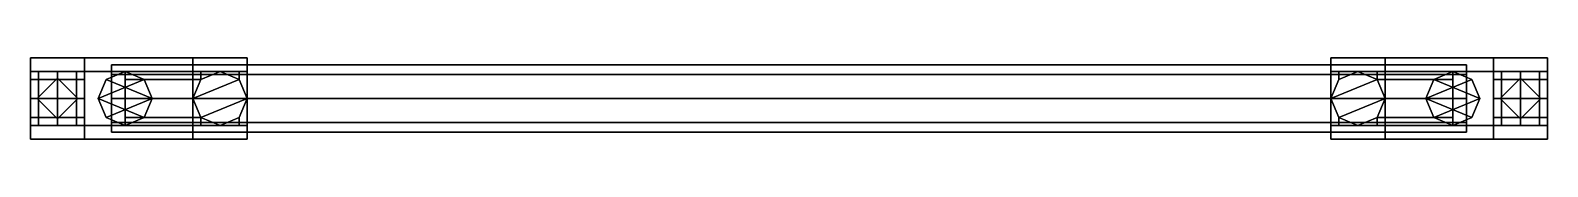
# Model space of a CAD drawing. Extents: x -0.56 to 0.56, y -0.03 to 0.03.
import ezdxf

# ---------------------------------------------------------------- set-up
doc = ezdxf.new("R2010")
doc.units = 0
doc.layers.add('AXLE', color=6, linetype='CONTINUOUS')

msp = doc.modelspace()

# ---------------------------------------------------------------- linework, layer by layer
at = {"layer": 'AXLE'}
for points in [[(-0.56, 0.03, 0.1), (-0.56, 0.02, 0.1), (-0.56, 0.02, 0.14), (-0.56, 0.03, 0.14)], [(-0.52, 0.03, 0.14), (-0.52, 0.03, 0.1), (-0.56, 0.03, 0.1), (-0.56, 0.03, 0.14)], [(-0.52, 0.03, 0.1), (-0.52, 0.02, 0.1), (-0.56, 0.02, 0.1), (-0.56, 0.03, 0.1)], [(-0.56, 0.03, 0.14), (-0.56, 0.02, 0.14), (-0.52, 0.02, 0.14), (-0.52, 0.03, 0.14)], [(-0.56, 0.03, 0.24), (-0.56, 0.02, 0.24), (-0.56, 0.02, 0.28), (-0.56, 0.03, 0.28)], [(-0.52, 0.03, 0.28), (-0.52, 0.03, 0.24), (-0.56, 0.03, 0.24), (-0.56, 0.03, 0.28)], [(-0.52, 0.03, 0.24), (-0.52, 0.02, 0.24), (-0.56, 0.02, 0.24), (-0.56, 0.03, 0.24)], [(-0.56, 0.03, 0.28), (-0.56, 0.02, 0.28), (-0.52, 0.02, 0.28), (-0.52, 0.03, 0.28)], [(-0.44, 0.03, 0.11), (-0.44, 0.03, 0.07), (-0.52, 0.03, 0.1), (-0.52, 0.03, 0.14)], [(-0.52, 0.03, 0.14), (-0.52, 0.02, 0.14), (-0.44, 0.02, 0.11), (-0.44, 0.03, 0.11)], [(-0.44, 0.03, 0.07), (-0.44, 0.02, 0.07), (-0.52, 0.02, 0.1), (-0.52, 0.03, 0.1)], [(-0.52, 0.03, 0.28), (-0.52, 0.02, 0.28), (-0.44, 0.02, 0.25), (-0.44, 0.03, 0.25)], [(-0.44, 0.03, 0.25), (-0.44, 0.03, 0.21), (-0.52, 0.03, 0.24), (-0.52, 0.03, 0.28)], [(-0.44, 0.03, 0.21), (-0.44, 0.02, 0.21), (-0.52, 0.02, 0.24), (-0.52, 0.03, 0.24)], [(-0.5, 0.025), (-0.5, 0.0177, 0.0177), (0.5, 0.0177, 0.0177), (0.5, 0.025)], [(-0.5, 0.0177, -0.0177), (-0.5, 0.025), (0.5, 0.025), (0.5, 0.0177, -0.0177)], [(-0.5, -0.0177, 0.0177), (-0.5, 0.025), (-0.5, 0.0177, -0.0177), (-0.5, -0.025)], [(-0.5, 0, 0.025), (-0.5, 0.0177, 0.0177), (-0.5, 0.025), (-0.5, -0.0177, 0.0177)], [(-0.4, 0.03, 0.11), (-0.4, 0.03, 0.07), (-0.44, 0.03, 0.07), (-0.44, 0.03, 0.11)], [(-0.4, 0.03, 0.07), (-0.4, 0.02, 0.07), (-0.44, 0.02, 0.07), (-0.44, 0.03, 0.07)], [(-0.44, 0.03, 0.11), (-0.44, 0.02, 0.11), (-0.4, 0.02, 0.11), (-0.4, 0.03, 0.11)], [(-0.4, 0.03, 0.25), (-0.4, 0.03, 0.21), (-0.44, 0.03, 0.21), (-0.44, 0.03, 0.25)], [(-0.44, 0.03, 0.25), (-0.44, 0.02, 0.25), (-0.4, 0.02, 0.25), (-0.4, 0.03, 0.25)], [(-0.4, 0.03, 0.21), (-0.4, 0.02, 0.21), (-0.44, 0.02, 0.21), (-0.44, 0.03, 0.21)], [(-0.4, 0.02, 0.11), (-0.4, 0.02, 0.07), (-0.4, 0.03, 0.07), (-0.4, 0.03, 0.11)], [(-0.4, 0.02, 0.25), (-0.4, 0.02, 0.21), (-0.4, 0.03, 0.21), (-0.4, 0.03, 0.25)], [(0.44, 0.03, 0.25), (0.44, 0.03, 0.21), (0.4, 0.03, 0.21), (0.4, 0.03, 0.25)], [(0.44, 0.02, 0.25), (0.44, 0.03, 0.25), (0.4, 0.03, 0.25), (0.4, 0.02, 0.25)], [(0.4, 0.03, 0.25), (0.4, 0.03, 0.21), (0.4, 0.02, 0.21), (0.4, 0.02, 0.25)], [(0.4, 0.02, 0.21), (0.4, 0.03, 0.21), (0.44, 0.03, 0.21), (0.44, 0.02, 0.21)], [(0.4, 0.03, 0.11), (0.4, 0.03, 0.07), (0.4, 0.02, 0.07), (0.4, 0.02, 0.11)], [(0.44, 0.03, 0.11), (0.44, 0.03, 0.07), (0.4, 0.03, 0.07), (0.4, 0.03, 0.11)], [(0.4, 0.02, 0.07), (0.4, 0.03, 0.07), (0.44, 0.03, 0.07), (0.44, 0.02, 0.07)], [(0.44, 0.02, 0.11), (0.44, 0.03, 0.11), (0.4, 0.03, 0.11), (0.4, 0.02, 0.11)], [(0.52, 0.02, 0.28), (0.52, 0.03, 0.28), (0.44, 0.03, 0.25), (0.44, 0.02, 0.25)], [(0.52, 0.03, 0.28), (0.52, 0.03, 0.24), (0.44, 0.03, 0.21), (0.44, 0.03, 0.25)], [(0.44, 0.02, 0.21), (0.44, 0.03, 0.21), (0.52, 0.03, 0.24), (0.52, 0.02, 0.24)], [(0.52, 0.02, 0.14), (0.52, 0.03, 0.14), (0.44, 0.03, 0.11), (0.44, 0.02, 0.11)], [(0.52, 0.03, 0.14), (0.52, 0.03, 0.1), (0.44, 0.03, 0.07), (0.44, 0.03, 0.11)], [(0.44, 0.02, 0.07), (0.44, 0.03, 0.07), (0.52, 0.03, 0.1), (0.52, 0.02, 0.1)], [(0.5, 0.0177, 0.0177), (0.5, -0.025), (0.5, -0.0177, -0.0177), (0.5, 0.025)], [(0.5, 0.025), (0.5, -0.0177, -0.0177), (0.5, 0, -0.025), (0.5, 0.0177, -0.0177)], [(0.56, 0.03, 0.28), (0.56, 0.03, 0.24), (0.52, 0.03, 0.24), (0.52, 0.03, 0.28)], [(0.52, 0.02, 0.24), (0.52, 0.03, 0.24), (0.56, 0.03, 0.24), (0.56, 0.02, 0.24)], [(0.56, 0.02, 0.28), (0.56, 0.03, 0.28), (0.52, 0.03, 0.28), (0.52, 0.02, 0.28)], [(0.56, 0.03, 0.14), (0.56, 0.03, 0.1), (0.52, 0.03, 0.1), (0.52, 0.03, 0.14)], [(0.52, 0.02, 0.1), (0.52, 0.03, 0.1), (0.56, 0.03, 0.1), (0.56, 0.02, 0.1)], [(0.56, 0.02, 0.14), (0.56, 0.03, 0.14), (0.52, 0.03, 0.14), (0.52, 0.02, 0.14)], [(0.56, 0.02, 0.24), (0.56, 0.03, 0.24), (0.56, 0.03, 0.28), (0.56, 0.02, 0.28)], [(0.56, 0.02, 0.1), (0.56, 0.03, 0.1), (0.56, 0.03, 0.14), (0.56, 0.02, 0.14)], [(-0.56, 0.02, 0.14), (-0.56, 0.02, 0.1), (-0.52, 0.02, 0.1), (-0.52, 0.02, 0.14)], [(-0.56, 0.02, 0.12), (-0.5541, 0.02, 0.1059), (-0.5541, -0.02, 0.1059), (-0.56, -0.02, 0.12)], [(-0.5541, 0.02, 0.1341), (-0.56, 0.02, 0.12), (-0.56, -0.02, 0.12), (-0.5541, -0.02, 0.1341)], [(-0.56, 0.02, 0.28), (-0.56, 0.02, 0.24), (-0.52, 0.02, 0.24), (-0.52, 0.02, 0.28)], [(-0.52, 0.02, 0.22), (-0.52, 0.0141, 0.2059), (-0.56, 0.0141, 0.2059), (-0.56, 0.02, 0.22)], [(-0.52, 0.0141, 0.2341), (-0.52, 0.02, 0.22), (-0.56, 0.02, 0.22), (-0.56, 0.0141, 0.2341)], [(-0.56, 0.02, 0.26), (-0.5541, 0.02, 0.2459), (-0.5541, -0.02, 0.2459), (-0.56, -0.02, 0.26)], [(-0.5541, 0.02, 0.2741), (-0.56, 0.02, 0.26), (-0.56, -0.02, 0.26), (-0.5541, -0.02, 0.2741)], [(-0.52, 0.0141, 0.2059), (-0.52, 0, 0.2), (-0.56, 0, 0.2), (-0.56, 0.0141, 0.2059)], [(-0.52, 0, 0.24), (-0.52, 0.0141, 0.2341), (-0.56, 0.0141, 0.2341), (-0.56, 0, 0.24)], [(-0.54, 0.015, 0.12), (-0.555, 0, 0.12), (-0.555, 0, 0.22), (-0.54, 0.015, 0.22)], [(-0.5541, 0.02, 0.1059), (-0.54, 0.02, 0.1), (-0.54, -0.02, 0.1), (-0.5541, -0.02, 0.1059)], [(-0.54, 0.02, 0.14), (-0.5541, 0.02, 0.1341), (-0.5541, -0.02, 0.1341), (-0.54, -0.02, 0.14)], [(-0.54, 0.02, 0.28), (-0.5541, 0.02, 0.2741), (-0.5541, -0.02, 0.2741), (-0.54, -0.02, 0.28)], [(-0.5541, 0.02, 0.2459), (-0.54, 0.02, 0.24), (-0.54, -0.02, 0.24), (-0.5541, -0.02, 0.2459)], [(-0.5259, 0.02, 0.1341), (-0.54, 0.02, 0.14), (-0.54, -0.02, 0.14), (-0.5259, -0.02, 0.1341)], [(-0.54, 0.02, 0.1), (-0.5259, 0.02, 0.1059), (-0.5259, -0.02, 0.1059), (-0.54, -0.02, 0.1)], [(-0.5259, 0.02, 0.2741), (-0.54, 0.02, 0.28), (-0.54, -0.02, 0.28), (-0.5259, -0.02, 0.2741)], [(-0.54, 0.02, 0.24), (-0.5259, 0.02, 0.2459), (-0.5259, -0.02, 0.2459), (-0.54, -0.02, 0.24)], [(-0.525, 0, 0.12), (-0.54, 0.015, 0.12), (-0.54, 0.015, 0.22), (-0.525, 0, 0.22)], [(-0.52, 0.02, 0.12), (-0.5259, 0.02, 0.1341), (-0.5259, -0.02, 0.1341), (-0.52, -0.02, 0.12)], [(-0.5259, 0.02, 0.1059), (-0.52, 0.02, 0.12), (-0.52, -0.02, 0.12), (-0.5259, -0.02, 0.1059)], [(-0.52, 0.02, 0.26), (-0.5259, 0.02, 0.2741), (-0.5259, -0.02, 0.2741), (-0.52, -0.02, 0.26)], [(-0.5259, 0.02, 0.2459), (-0.52, 0.02, 0.26), (-0.52, -0.02, 0.26), (-0.5259, -0.02, 0.2459)], [(-0.52, 0.02, 0.14), (-0.52, 0.02, 0.1), (-0.44, 0.02, 0.07), (-0.44, 0.02, 0.11)], [(-0.52, 0.02, 0.28), (-0.52, 0.02, 0.24), (-0.44, 0.02, 0.21), (-0.44, 0.02, 0.25)], [(-0.49, 0.02, 0.28), (-0.5041, 0.0141, 0.28), (-0.51, 0, 0.28), (-0.4759, 0.0141, 0.28)], [(-0.5041, 0.0141, 0.1), (-0.51, 0, 0.1), (-0.51, 0, 0.28), (-0.5041, 0.0141, 0.28)], [(-0.5041, 0.0141, 0.1), (-0.47, 0, 0.1), (-0.4759, -0.0141, 0.1), (-0.51, 0, 0.1)], [(-0.4759, 0.0141, 0.28), (-0.51, 0, 0.28), (-0.5041, -0.0141, 0.28), (-0.47, 0, 0.28)], [(-0.49, 0.02, 0.1), (-0.5041, 0.0141, 0.1), (-0.5041, 0.0141, 0.28), (-0.49, 0.02, 0.28)], [(-0.49, 0.02, 0.1), (-0.4759, 0.0141, 0.1), (-0.47, 0, 0.1), (-0.5041, 0.0141, 0.1)], [(-0.5, 0.0177, 0.0177), (-0.5, 0, 0.025), (0.5, 0, 0.025), (0.5, 0.0177, 0.0177)], [(-0.5, 0, -0.025), (-0.5, 0.0177, -0.0177), (0.5, 0.0177, -0.0177), (0.5, 0, -0.025)], [(-0.5, -0.025), (-0.5, 0.0177, -0.0177), (-0.5, 0, -0.025), (-0.5, -0.0177, -0.0177)], [(-0.4759, 0.0141, 0.1), (-0.49, 0.02, 0.1), (-0.49, 0.02, 0.28), (-0.4759, 0.0141, 0.28)], [(-0.49, -0.0141, 0.0941), (-0.49, 0.02, 0.08), (-0.49, 0.0141, 0.0659), (-0.49, -0.02, 0.08)], [(-0.49, 0, 0.1), (-0.49, 0.0141, 0.0941), (-0.49, 0.02, 0.08), (-0.49, -0.0141, 0.0941)], [(-0.42, 0.02, 0.08), (-0.4341, 0.0141, 0.0659), (-0.49, 0.0141, 0.0659), (-0.49, 0.02, 0.08)], [(-0.4341, 0.0141, 0.0941), (-0.42, 0.02, 0.08), (-0.49, 0.02, 0.08), (-0.49, 0.0141, 0.0941)], [(-0.49, -0.02, 0.08), (-0.49, 0.0141, 0.0659), (-0.49, 0, 0.06), (-0.49, -0.0141, 0.0659)], [(-0.4341, 0.0141, 0.0659), (-0.44, 0, 0.06), (-0.49, 0, 0.06), (-0.49, 0.0141, 0.0659)], [(-0.44, 0, 0.1), (-0.4341, 0.0141, 0.0941), (-0.49, 0.0141, 0.0941), (-0.49, 0, 0.1)], [(-0.47, 0, 0.1), (-0.4759, 0.0141, 0.1), (-0.4759, 0.0141, 0.28), (-0.47, 0, 0.28)], [(-0.44, 0.02, 0.11), (-0.44, 0.02, 0.07), (-0.4, 0.02, 0.07), (-0.4, 0.02, 0.11)], [(-0.44, 0.02, 0.09), (-0.4341, 0.02, 0.0759), (-0.4341, 0.0141, 0.0759), (-0.44, 0, 0.09)], [(-0.4341, 0.02, 0.1041), (-0.44, 0.02, 0.09), (-0.44, 0, 0.09), (-0.4341, 0.0141, 0.1041)], [(-0.44, 0.02, 0.25), (-0.44, 0.02, 0.21), (-0.4, 0.02, 0.21), (-0.4, 0.02, 0.25)], [(-0.42, 0.02, 0.26), (-0.4341, 0.0141, 0.26), (-0.44, 0, 0.26), (-0.4059, 0.0141, 0.26)], [(-0.44, 0.02, 0.23), (-0.4341, 0.02, 0.2159), (-0.4341, 0.0141, 0.2159), (-0.44, 0, 0.23)], [(-0.4341, 0.02, 0.2441), (-0.44, 0.02, 0.23), (-0.44, 0, 0.23), (-0.4341, 0.0141, 0.2441)], [(-0.4341, 0.0141, 0.0191), (-0.44, 0, 0.025), (-0.44, 0, 0.26), (-0.4341, 0.0141, 0.26)], [(-0.4059, 0.0141, 0.26), (-0.44, 0, 0.26), (-0.4341, -0.0141, 0.26), (-0.4, 0, 0.26)], [(-0.42, 0.02, 0.0121), (-0.4341, 0.0141, 0.0191), (-0.4341, 0.0141, 0.26), (-0.42, 0.02, 0.26)], [(-0.4341, 0.02, 0.0759), (-0.42, 0.02, 0.07), (-0.42, 0.02, 0.07), (-0.4341, 0.0141, 0.0759)], [(-0.42, 0.02, 0.11), (-0.4341, 0.02, 0.1041), (-0.4341, 0.0141, 0.1041), (-0.42, 0.02, 0.11)], [(-0.4341, 0.02, 0.2159), (-0.42, 0.02, 0.21), (-0.42, 0.02, 0.21), (-0.4341, 0.0141, 0.2159)], [(-0.42, 0.02, 0.25), (-0.4341, 0.02, 0.2441), (-0.4341, 0.0141, 0.2441), (-0.42, 0.02, 0.25)], [(-0.4059, 0.0141, 0.0191), (-0.42, 0.02, 0.0121), (-0.42, 0.02, 0.26), (-0.4059, 0.0141, 0.26)], [(-0.4059, 0.02, 0.1041), (-0.42, 0.02, 0.11), (-0.42, 0.02, 0.11), (-0.4059, 0.0141, 0.1041)], [(-0.42, 0.02, 0.07), (-0.4059, 0.02, 0.0759), (-0.4059, 0.0141, 0.0759), (-0.42, 0.02, 0.07)], [(-0.4059, 0.02, 0.2441), (-0.42, 0.02, 0.25), (-0.42, 0.02, 0.25), (-0.4059, 0.0141, 0.2441)], [(-0.42, 0.02, 0.21), (-0.4059, 0.02, 0.2159), (-0.4059, 0.0141, 0.2159), (-0.42, 0.02, 0.21)], [(-0.4, 0.02, 0.09), (-0.4059, 0.02, 0.1041), (-0.4059, 0.0141, 0.1041), (-0.4, 0, 0.09)], [(-0.4059, 0.02, 0.0759), (-0.4, 0.02, 0.09), (-0.4, 0, 0.09), (-0.4059, 0.0141, 0.0759)], [(-0.4, 0.02, 0.23), (-0.4059, 0.02, 0.2441), (-0.4059, 0.0141, 0.2441), (-0.4, 0, 0.23)], [(-0.4059, 0.02, 0.2159), (-0.4, 0.02, 0.23), (-0.4, 0, 0.23), (-0.4059, 0.0141, 0.2159)], [(-0.4, 0, 0.025), (-0.4059, 0.0141, 0.0191), (-0.4059, 0.0141, 0.26), (-0.4, 0, 0.26)], [(0.4, 0.02, 0.25), (0.4, 0.02, 0.21), (0.44, 0.02, 0.21), (0.44, 0.02, 0.25)], [(0.4, 0.02, 0.11), (0.4, 0.02, 0.07), (0.44, 0.02, 0.07), (0.44, 0.02, 0.11)], [(0.4059, 0.02, 0.1041), (0.4, 0.02, 0.09), (0.4, 0, 0.09), (0.4059, 0.0141, 0.1041)], [(0.4, 0.02, 0.09), (0.4059, 0.02, 0.0759), (0.4059, 0.0141, 0.0759), (0.4, 0, 0.09)], [(0.4059, 0.02, 0.2441), (0.4, 0.02, 0.23), (0.4, 0, 0.23), (0.4059, 0.0141, 0.2441)], [(0.4, 0.02, 0.23), (0.4059, 0.02, 0.2159), (0.4059, 0.0141, 0.2159), (0.4, 0, 0.23)], [(0.4, 0, 0.26), (0.4341, 0.0141, 0.26), (0.42, 0.02, 0.26), (0.4059, 0.0141, 0.26)], [(0.4059, 0.0141, 0.0191), (0.4, 0, 0.025), (0.4, 0, 0.26), (0.4059, 0.0141, 0.26)], [(0.4059, -0.0141, 0.26), (0.44, 0, 0.26), (0.4341, 0.0141, 0.26), (0.4, 0, 0.26)], [(0.42, 0.02, 0.0121), (0.4059, 0.0141, 0.0191), (0.4059, 0.0141, 0.26), (0.42, 0.02, 0.26)], [(0.42, 0.02, 0.11), (0.4059, 0.02, 0.1041), (0.4059, 0.0141, 0.1041), (0.42, 0.02, 0.11)], [(0.4059, 0.02, 0.0759), (0.42, 0.02, 0.07), (0.42, 0.02, 0.07), (0.4059, 0.0141, 0.0759)], [(0.42, 0.02, 0.25), (0.4059, 0.02, 0.2441), (0.4059, 0.0141, 0.2441), (0.42, 0.02, 0.25)], [(0.4059, 0.02, 0.2159), (0.42, 0.02, 0.21), (0.42, 0.02, 0.21), (0.4059, 0.0141, 0.2159)], [(0.4341, 0.0141, 0.0191), (0.42, 0.02, 0.0121), (0.42, 0.02, 0.26), (0.4341, 0.0141, 0.26)], [(0.42, 0.02, 0.07), (0.4341, 0.02, 0.0759), (0.4341, 0.0141, 0.0759), (0.42, 0.02, 0.07)], [(0.4341, 0.02, 0.1041), (0.42, 0.02, 0.11), (0.42, 0.02, 0.11), (0.4341, 0.0141, 0.1041)], [(0.4341, 0.0141, 0.0659), (0.42, 0.02, 0.08), (0.49, 0.02, 0.08), (0.49, 0.0141, 0.0659)], [(0.42, 0.02, 0.08), (0.4341, 0.0141, 0.0941), (0.49, 0.0141, 0.0941), (0.49, 0.02, 0.08)], [(0.42, 0.02, 0.21), (0.4341, 0.02, 0.2159), (0.4341, 0.0141, 0.2159), (0.42, 0.02, 0.21)], [(0.4341, 0.02, 0.2441), (0.42, 0.02, 0.25), (0.42, 0.02, 0.25), (0.4341, 0.0141, 0.2441)], [(0.4341, 0.02, 0.0759), (0.44, 0.02, 0.09), (0.44, 0, 0.09), (0.4341, 0.0141, 0.0759)], [(0.44, 0.02, 0.09), (0.4341, 0.02, 0.1041), (0.4341, 0.0141, 0.1041), (0.44, 0, 0.09)], [(0.4341, 0.02, 0.2159), (0.44, 0.02, 0.23), (0.44, 0, 0.23), (0.4341, 0.0141, 0.2159)], [(0.44, 0.02, 0.23), (0.4341, 0.02, 0.2441), (0.4341, 0.0141, 0.2441), (0.44, 0, 0.23)], [(0.44, 0, 0.025), (0.4341, 0.0141, 0.0191), (0.4341, 0.0141, 0.26), (0.44, 0, 0.26)], [(0.44, 0, 0.06), (0.4341, 0.0141, 0.0659), (0.49, 0.0141, 0.0659), (0.49, 0, 0.06)], [(0.4341, 0.0141, 0.0941), (0.44, 0, 0.1), (0.49, 0, 0.1), (0.49, 0.0141, 0.0941)], [(0.44, 0.02, 0.25), (0.44, 0.02, 0.21), (0.52, 0.02, 0.24), (0.52, 0.02, 0.28)], [(0.44, 0.02, 0.11), (0.44, 0.02, 0.07), (0.52, 0.02, 0.1), (0.52, 0.02, 0.14)], [(0.47, 0, 0.28), (0.5041, 0.0141, 0.28), (0.49, 0.02, 0.28), (0.4759, 0.0141, 0.28)], [(0.4759, 0.0141, 0.1), (0.47, 0, 0.1), (0.47, 0, 0.28), (0.4759, 0.0141, 0.28)], [(0.4759, -0.0141, 0.28), (0.51, 0, 0.28), (0.5041, 0.0141, 0.28), (0.47, 0, 0.28)], [(0.5041, -0.0141, 0.1), (0.47, 0, 0.1), (0.4759, 0.0141, 0.1), (0.51, 0, 0.1)], [(0.49, 0.02, 0.1), (0.4759, 0.0141, 0.1), (0.4759, 0.0141, 0.28), (0.49, 0.02, 0.28)], [(0.51, 0, 0.1), (0.4759, 0.0141, 0.1), (0.49, 0.02, 0.1), (0.5041, 0.0141, 0.1)], [(0.5041, 0.0141, 0.1), (0.49, 0.02, 0.1), (0.49, 0.02, 0.28), (0.5041, 0.0141, 0.28)], [(0.49, 0.0141, 0.0941), (0.49, -0.02, 0.08), (0.49, -0.0141, 0.0659), (0.49, 0.02, 0.08)], [(0.49, 0.02, 0.08), (0.49, -0.0141, 0.0659), (0.49, 0, 0.06), (0.49, 0.0141, 0.0659)], [(0.49, 0, 0.1), (0.49, -0.0141, 0.0941), (0.49, -0.02, 0.08), (0.49, 0.0141, 0.0941)], [(0.5, 0, 0.025), (0.5, -0.0177, 0.0177), (0.5, -0.025), (0.5, 0.0177, 0.0177)], [(0.51, 0, 0.1), (0.5041, 0.0141, 0.1), (0.5041, 0.0141, 0.28), (0.51, 0, 0.28)], [(0.52, 0.02, 0.28), (0.52, 0.02, 0.24), (0.56, 0.02, 0.24), (0.56, 0.02, 0.28)], [(0.52, 0.02, 0.14), (0.52, 0.02, 0.1), (0.56, 0.02, 0.1), (0.56, 0.02, 0.14)], [(0.5259, -0.02, 0.1059), (0.52, -0.02, 0.12), (0.52, 0.02, 0.12), (0.5259, 0.02, 0.1059)], [(0.52, -0.02, 0.12), (0.5259, -0.02, 0.1341), (0.5259, 0.02, 0.1341), (0.52, 0.02, 0.12)], [(0.5259, -0.02, 0.2459), (0.52, -0.02, 0.26), (0.52, 0.02, 0.26), (0.5259, 0.02, 0.2459)], [(0.52, -0.02, 0.26), (0.5259, -0.02, 0.2741), (0.5259, 0.02, 0.2741), (0.52, 0.02, 0.26)], [(0.52, 0.0141, 0.2059), (0.52, 0.02, 0.22), (0.56, 0.02, 0.22), (0.56, 0.0141, 0.2059)], [(0.52, 0.02, 0.22), (0.52, 0.0141, 0.2341), (0.56, 0.0141, 0.2341), (0.56, 0.02, 0.22)], [(0.52, 0, 0.2), (0.52, 0.0141, 0.2059), (0.56, 0.0141, 0.2059), (0.56, 0, 0.2)], [(0.52, 0.0141, 0.2341), (0.52, 0, 0.24), (0.56, 0, 0.24), (0.56, 0.0141, 0.2341)], [(0.54, 0.015, 0.12), (0.525, 0, 0.12), (0.525, 0, 0.22), (0.54, 0.015, 0.22)], [(0.54, -0.02, 0.1), (0.5259, -0.02, 0.1059), (0.5259, 0.02, 0.1059), (0.54, 0.02, 0.1)], [(0.5259, -0.02, 0.1341), (0.54, -0.02, 0.14), (0.54, 0.02, 0.14), (0.5259, 0.02, 0.1341)], [(0.54, -0.02, 0.24), (0.5259, -0.02, 0.2459), (0.5259, 0.02, 0.2459), (0.54, 0.02, 0.24)], [(0.5259, -0.02, 0.2741), (0.54, -0.02, 0.28), (0.54, 0.02, 0.28), (0.5259, 0.02, 0.2741)], [(0.54, -0.02, 0.14), (0.5541, -0.02, 0.1341), (0.5541, 0.02, 0.1341), (0.54, 0.02, 0.14)], [(0.5541, -0.02, 0.1059), (0.54, -0.02, 0.1), (0.54, 0.02, 0.1), (0.5541, 0.02, 0.1059)], [(0.54, -0.02, 0.28), (0.5541, -0.02, 0.2741), (0.5541, 0.02, 0.2741), (0.54, 0.02, 0.28)], [(0.5541, -0.02, 0.2459), (0.54, -0.02, 0.24), (0.54, 0.02, 0.24), (0.5541, 0.02, 0.2459)], [(0.555, 0, 0.12), (0.54, 0.015, 0.12), (0.54, 0.015, 0.22), (0.555, 0, 0.22)], [(0.5541, -0.02, 0.1341), (0.56, -0.02, 0.12), (0.56, 0.02, 0.12), (0.5541, 0.02, 0.1341)], [(0.56, -0.02, 0.12), (0.5541, -0.02, 0.1059), (0.5541, 0.02, 0.1059), (0.56, 0.02, 0.12)], [(0.5541, -0.02, 0.2741), (0.56, -0.02, 0.26), (0.56, 0.02, 0.26), (0.5541, 0.02, 0.2741)], [(0.56, -0.02, 0.26), (0.5541, -0.02, 0.2459), (0.5541, 0.02, 0.2459), (0.56, 0.02, 0.26)], [(-0.52, -0.0141, 0.2341), (-0.52, 0, 0.24), (-0.56, 0, 0.24), (-0.56, -0.0141, 0.2341)], [(-0.52, 0, 0.2), (-0.52, -0.0141, 0.2059), (-0.56, -0.0141, 0.2059), (-0.56, 0, 0.2)], [(-0.555, 0, 0.12), (-0.54, -0.015, 0.12), (-0.54, -0.015, 0.22), (-0.555, 0, 0.22)], [(-0.54, -0.015, 0.12), (-0.525, 0, 0.12), (-0.525, 0, 0.22), (-0.54, -0.015, 0.22)], [(-0.51, 0, 0.1), (-0.5041, -0.0141, 0.1), (-0.5041, -0.0141, 0.28), (-0.51, 0, 0.28)], [(-0.51, 0, 0.1), (-0.4759, -0.0141, 0.1), (-0.49, -0.02, 0.1), (-0.5041, -0.0141, 0.1)], [(-0.47, 0, 0.28), (-0.5041, -0.0141, 0.28), (-0.49, -0.02, 0.28), (-0.4759, -0.0141, 0.28)], [(-0.5, 0, 0.025), (-0.5, -0.0177, 0.0177), (0.5, -0.0177, 0.0177), (0.5, 0, 0.025)], [(-0.5, -0.0177, -0.0177), (-0.5, 0, -0.025), (0.5, 0, -0.025), (0.5, -0.0177, -0.0177)], [(-0.4341, -0.0141, 0.0941), (-0.44, 0, 0.1), (-0.49, 0, 0.1), (-0.49, -0.0141, 0.0941)], [(-0.44, 0, 0.06), (-0.4341, -0.0141, 0.0659), (-0.49, -0.0141, 0.0659), (-0.49, 0, 0.06)], [(-0.4759, -0.0141, 0.1), (-0.47, 0, 0.1), (-0.47, 0, 0.28), (-0.4759, -0.0141, 0.28)], [(-0.44, 0, 0.025), (-0.4341, -0.0141, 0.0191), (-0.4341, -0.0141, 0.26), (-0.44, 0, 0.26)], [(-0.44, -0.02, 0.09), (-0.4341, -0.02, 0.1041), (-0.4341, -0.0141, 0.1041), (-0.44, 0, 0.09)], [(-0.4341, -0.02, 0.0759), (-0.44, -0.02, 0.09), (-0.44, 0, 0.09), (-0.4341, -0.0141, 0.0759)], [(-0.44, -0.02, 0.23), (-0.4341, -0.02, 0.2441), (-0.4341, -0.0141, 0.2441), (-0.44, 0, 0.23)], [(-0.4341, -0.02, 0.2159), (-0.44, -0.02, 0.23), (-0.44, 0, 0.23), (-0.4341, -0.0141, 0.2159)], [(-0.4, 0, 0.26), (-0.4341, -0.0141, 0.26), (-0.42, -0.02, 0.26), (-0.4059, -0.0141, 0.26)], [(-0.4059, -0.0141, 0.0191), (-0.4, 0, 0.025), (-0.4, 0, 0.26), (-0.4059, -0.0141, 0.26)], [(-0.4, -0.02, 0.09), (-0.4059, -0.02, 0.0759), (-0.4059, -0.0141, 0.0759), (-0.4, 0, 0.09)], [(-0.4059, -0.02, 0.1041), (-0.4, -0.02, 0.09), (-0.4, 0, 0.09), (-0.4059, -0.0141, 0.1041)], [(-0.4, -0.02, 0.23), (-0.4059, -0.02, 0.2159), (-0.4059, -0.0141, 0.2159), (-0.4, 0, 0.23)], [(-0.4059, -0.02, 0.2441), (-0.4, -0.02, 0.23), (-0.4, 0, 0.23), (-0.4059, -0.0141, 0.2441)], [(0.4, 0, 0.025), (0.4059, -0.0141, 0.0191), (0.4059, -0.0141, 0.26), (0.4, 0, 0.26)], [(0.4059, -0.02, 0.0759), (0.4, -0.02, 0.09), (0.4, 0, 0.09), (0.4059, -0.0141, 0.0759)], [(0.4, -0.02, 0.09), (0.4059, -0.02, 0.1041), (0.4059, -0.0141, 0.1041), (0.4, 0, 0.09)], [(0.4059, -0.02, 0.2159), (0.4, -0.02, 0.23), (0.4, 0, 0.23), (0.4059, -0.0141, 0.2159)], [(0.4, -0.02, 0.23), (0.4059, -0.02, 0.2441), (0.4059, -0.0141, 0.2441), (0.4, 0, 0.23)], [(0.42, -0.02, 0.26), (0.4341, -0.0141, 0.26), (0.44, 0, 0.26), (0.4059, -0.0141, 0.26)], [(0.4341, -0.0141, 0.0191), (0.44, 0, 0.025), (0.44, 0, 0.26), (0.4341, -0.0141, 0.26)], [(0.4341, -0.02, 0.1041), (0.44, -0.02, 0.09), (0.44, 0, 0.09), (0.4341, -0.0141, 0.1041)], [(0.44, -0.02, 0.09), (0.4341, -0.02, 0.0759), (0.4341, -0.0141, 0.0759), (0.44, 0, 0.09)], [(0.44, 0, 0.1), (0.4341, -0.0141, 0.0941), (0.49, -0.0141, 0.0941), (0.49, 0, 0.1)], [(0.4341, -0.0141, 0.0659), (0.44, 0, 0.06), (0.49, 0, 0.06), (0.49, -0.0141, 0.0659)], [(0.4341, -0.02, 0.2441), (0.44, -0.02, 0.23), (0.44, 0, 0.23), (0.4341, -0.0141, 0.2441)], [(0.44, -0.02, 0.23), (0.4341, -0.02, 0.2159), (0.4341, -0.0141, 0.2159), (0.44, 0, 0.23)], [(0.47, 0, 0.1), (0.4759, -0.0141, 0.1), (0.4759, -0.0141, 0.28), (0.47, 0, 0.28)], [(0.49, -0.02, 0.1), (0.4759, -0.0141, 0.1), (0.47, 0, 0.1), (0.5041, -0.0141, 0.1)], [(0.49, -0.02, 0.28), (0.5041, -0.0141, 0.28), (0.51, 0, 0.28), (0.4759, -0.0141, 0.28)], [(0.5041, -0.0141, 0.1), (0.51, 0, 0.1), (0.51, 0, 0.28), (0.5041, -0.0141, 0.28)], [(0.52, 0, 0.24), (0.52, -0.0141, 0.2341), (0.56, -0.0141, 0.2341), (0.56, 0, 0.24)], [(0.52, -0.0141, 0.2059), (0.52, 0, 0.2), (0.56, 0, 0.2), (0.56, -0.0141, 0.2059)], [(0.525, 0, 0.12), (0.54, -0.015, 0.12), (0.54, -0.015, 0.22), (0.525, 0, 0.22)], [(0.54, -0.015, 0.12), (0.555, 0, 0.12), (0.555, 0, 0.22), (0.54, -0.015, 0.22)], [(-0.52, -0.02, 0.22), (-0.52, -0.0141, 0.2341), (-0.56, -0.0141, 0.2341), (-0.56, -0.02, 0.22)], [(-0.52, -0.0141, 0.2059), (-0.52, -0.02, 0.22), (-0.56, -0.02, 0.22), (-0.56, -0.0141, 0.2059)], [(-0.56, -0.02, 0.1), (-0.56, -0.03, 0.1), (-0.56, -0.03, 0.14), (-0.56, -0.02, 0.14)], [(-0.52, -0.02, 0.14), (-0.52, -0.02, 0.1), (-0.56, -0.02, 0.1), (-0.56, -0.02, 0.14)], [(-0.52, -0.02, 0.1), (-0.52, -0.03, 0.1), (-0.56, -0.03, 0.1), (-0.56, -0.02, 0.1)], [(-0.56, -0.02, 0.14), (-0.56, -0.03, 0.14), (-0.52, -0.03, 0.14), (-0.52, -0.02, 0.14)], [(-0.56, -0.02, 0.24), (-0.56, -0.03, 0.24), (-0.56, -0.03, 0.28), (-0.56, -0.02, 0.28)], [(-0.52, -0.02, 0.28), (-0.52, -0.02, 0.24), (-0.56, -0.02, 0.24), (-0.56, -0.02, 0.28)], [(-0.52, -0.02, 0.24), (-0.52, -0.03, 0.24), (-0.56, -0.03, 0.24), (-0.56, -0.02, 0.24)], [(-0.56, -0.02, 0.28), (-0.56, -0.03, 0.28), (-0.52, -0.03, 0.28), (-0.52, -0.02, 0.28)], [(-0.44, -0.02, 0.11), (-0.44, -0.02, 0.07), (-0.52, -0.02, 0.1), (-0.52, -0.02, 0.14)], [(-0.52, -0.02, 0.14), (-0.52, -0.03, 0.14), (-0.44, -0.03, 0.11), (-0.44, -0.02, 0.11)], [(-0.44, -0.02, 0.07), (-0.44, -0.03, 0.07), (-0.52, -0.03, 0.1), (-0.52, -0.02, 0.1)], [(-0.52, -0.02, 0.28), (-0.52, -0.03, 0.28), (-0.44, -0.03, 0.25), (-0.44, -0.02, 0.25)], [(-0.44, -0.02, 0.25), (-0.44, -0.02, 0.21), (-0.52, -0.02, 0.24), (-0.52, -0.02, 0.28)], [(-0.44, -0.02, 0.21), (-0.44, -0.03, 0.21), (-0.52, -0.03, 0.24), (-0.52, -0.02, 0.24)], [(-0.5041, -0.0141, 0.1), (-0.49, -0.02, 0.1), (-0.49, -0.02, 0.28), (-0.5041, -0.0141, 0.28)], [(-0.5, -0.0177, 0.0177), (-0.5, -0.025), (0.5, -0.025), (0.5, -0.0177, 0.0177)], [(-0.5, -0.025), (-0.5, -0.0177, -0.0177), (0.5, -0.0177, -0.0177), (0.5, -0.025)], [(-0.49, -0.02, 0.1), (-0.4759, -0.0141, 0.1), (-0.4759, -0.0141, 0.28), (-0.49, -0.02, 0.28)], [(-0.42, -0.02, 0.08), (-0.4341, -0.0141, 0.0941), (-0.49, -0.0141, 0.0941), (-0.49, -0.02, 0.08)], [(-0.4341, -0.0141, 0.0659), (-0.42, -0.02, 0.08), (-0.49, -0.02, 0.08), (-0.49, -0.0141, 0.0659)], [(-0.4, -0.02, 0.11), (-0.4, -0.02, 0.07), (-0.44, -0.02, 0.07), (-0.44, -0.02, 0.11)], [(-0.4, -0.02, 0.07), (-0.4, -0.03, 0.07), (-0.44, -0.03, 0.07), (-0.44, -0.02, 0.07)], [(-0.44, -0.02, 0.11), (-0.44, -0.03, 0.11), (-0.4, -0.03, 0.11), (-0.4, -0.02, 0.11)], [(-0.4, -0.02, 0.25), (-0.4, -0.02, 0.21), (-0.44, -0.02, 0.21), (-0.44, -0.02, 0.25)], [(-0.44, -0.02, 0.25), (-0.44, -0.03, 0.25), (-0.4, -0.03, 0.25), (-0.4, -0.02, 0.25)], [(-0.4, -0.02, 0.21), (-0.4, -0.03, 0.21), (-0.44, -0.03, 0.21), (-0.44, -0.02, 0.21)], [(-0.4341, -0.0141, 0.0191), (-0.42, -0.02, 0.0121), (-0.42, -0.02, 0.26), (-0.4341, -0.0141, 0.26)], [(-0.4341, -0.02, 0.1041), (-0.42, -0.02, 0.11), (-0.42, -0.02, 0.11), (-0.4341, -0.0141, 0.1041)], [(-0.42, -0.02, 0.07), (-0.4341, -0.02, 0.0759), (-0.4341, -0.0141, 0.0759), (-0.42, -0.02, 0.07)], [(-0.4341, -0.02, 0.2441), (-0.42, -0.02, 0.25), (-0.42, -0.02, 0.25), (-0.4341, -0.0141, 0.2441)], [(-0.42, -0.02, 0.21), (-0.4341, -0.02, 0.2159), (-0.4341, -0.0141, 0.2159), (-0.42, -0.02, 0.21)], [(-0.42, -0.02, 0.0121), (-0.4059, -0.0141, 0.0191), (-0.4059, -0.0141, 0.26), (-0.42, -0.02, 0.26)], [(-0.4059, -0.02, 0.0759), (-0.42, -0.02, 0.07), (-0.42, -0.02, 0.07), (-0.4059, -0.0141, 0.0759)], [(-0.42, -0.02, 0.11), (-0.4059, -0.02, 0.1041), (-0.4059, -0.0141, 0.1041), (-0.42, -0.02, 0.11)], [(-0.4059, -0.02, 0.2159), (-0.42, -0.02, 0.21), (-0.42, -0.02, 0.21), (-0.4059, -0.0141, 0.2159)], [(-0.42, -0.02, 0.25), (-0.4059, -0.02, 0.2441), (-0.4059, -0.0141, 0.2441), (-0.42, -0.02, 0.25)], [(-0.4, -0.03, 0.11), (-0.4, -0.03, 0.07), (-0.4, -0.02, 0.07), (-0.4, -0.02, 0.11)], [(-0.4, -0.03, 0.25), (-0.4, -0.03, 0.21), (-0.4, -0.02, 0.21), (-0.4, -0.02, 0.25)], [(0.44, -0.03, 0.11), (0.44, -0.02, 0.11), (0.4, -0.02, 0.11), (0.4, -0.03, 0.11)], [(0.4, -0.03, 0.07), (0.4, -0.02, 0.07), (0.44, -0.02, 0.07), (0.44, -0.03, 0.07)], [(0.44, -0.02, 0.11), (0.44, -0.02, 0.07), (0.4, -0.02, 0.07), (0.4, -0.02, 0.11)], [(0.4, -0.02, 0.11), (0.4, -0.02, 0.07), (0.4, -0.03, 0.07), (0.4, -0.03, 0.11)], [(0.4, -0.03, 0.21), (0.4, -0.02, 0.21), (0.44, -0.02, 0.21), (0.44, -0.03, 0.21)], [(0.4, -0.02, 0.25), (0.4, -0.02, 0.21), (0.4, -0.03, 0.21), (0.4, -0.03, 0.25)], [(0.44, -0.03, 0.25), (0.44, -0.02, 0.25), (0.4, -0.02, 0.25), (0.4, -0.03, 0.25)], [(0.44, -0.02, 0.25), (0.44, -0.02, 0.21), (0.4, -0.02, 0.21), (0.4, -0.02, 0.25)], [(0.4059, -0.0141, 0.0191), (0.42, -0.02, 0.0121), (0.42, -0.02, 0.26), (0.4059, -0.0141, 0.26)], [(0.42, -0.02, 0.07), (0.4059, -0.02, 0.0759), (0.4059, -0.0141, 0.0759), (0.42, -0.02, 0.07)], [(0.4059, -0.02, 0.1041), (0.42, -0.02, 0.11), (0.42, -0.02, 0.11), (0.4059, -0.0141, 0.1041)], [(0.42, -0.02, 0.21), (0.4059, -0.02, 0.2159), (0.4059, -0.0141, 0.2159), (0.42, -0.02, 0.21)], [(0.4059, -0.02, 0.2441), (0.42, -0.02, 0.25), (0.42, -0.02, 0.25), (0.4059, -0.0141, 0.2441)], [(0.42, -0.02, 0.0121), (0.4341, -0.0141, 0.0191), (0.4341, -0.0141, 0.26), (0.42, -0.02, 0.26)], [(0.42, -0.02, 0.11), (0.4341, -0.02, 0.1041), (0.4341, -0.0141, 0.1041), (0.42, -0.02, 0.11)], [(0.4341, -0.02, 0.0759), (0.42, -0.02, 0.07), (0.42, -0.02, 0.07), (0.4341, -0.0141, 0.0759)], [(0.4341, -0.0141, 0.0941), (0.42, -0.02, 0.08), (0.49, -0.02, 0.08), (0.49, -0.0141, 0.0941)], [(0.42, -0.02, 0.08), (0.4341, -0.0141, 0.0659), (0.49, -0.0141, 0.0659), (0.49, -0.02, 0.08)], [(0.42, -0.02, 0.25), (0.4341, -0.02, 0.2441), (0.4341, -0.0141, 0.2441), (0.42, -0.02, 0.25)], [(0.4341, -0.02, 0.2159), (0.42, -0.02, 0.21), (0.42, -0.02, 0.21), (0.4341, -0.0141, 0.2159)], [(0.44, -0.03, 0.07), (0.44, -0.02, 0.07), (0.52, -0.02, 0.1), (0.52, -0.03, 0.1)], [(0.52, -0.02, 0.14), (0.52, -0.02, 0.1), (0.44, -0.02, 0.07), (0.44, -0.02, 0.11)], [(0.52, -0.03, 0.14), (0.52, -0.02, 0.14), (0.44, -0.02, 0.11), (0.44, -0.03, 0.11)], [(0.52, -0.02, 0.28), (0.52, -0.02, 0.24), (0.44, -0.02, 0.21), (0.44, -0.02, 0.25)], [(0.52, -0.03, 0.28), (0.52, -0.02, 0.28), (0.44, -0.02, 0.25), (0.44, -0.03, 0.25)], [(0.44, -0.03, 0.21), (0.44, -0.02, 0.21), (0.52, -0.02, 0.24), (0.52, -0.03, 0.24)], [(0.4759, -0.0141, 0.1), (0.49, -0.02, 0.1), (0.49, -0.02, 0.28), (0.4759, -0.0141, 0.28)], [(0.49, -0.02, 0.1), (0.5041, -0.0141, 0.1), (0.5041, -0.0141, 0.28), (0.49, -0.02, 0.28)], [(0.52, -0.0141, 0.2341), (0.52, -0.02, 0.22), (0.56, -0.02, 0.22), (0.56, -0.0141, 0.2341)], [(0.52, -0.02, 0.22), (0.52, -0.0141, 0.2059), (0.56, -0.0141, 0.2059), (0.56, -0.02, 0.22)], [(0.56, -0.03, 0.14), (0.56, -0.02, 0.14), (0.52, -0.02, 0.14), (0.52, -0.03, 0.14)], [(0.52, -0.03, 0.1), (0.52, -0.02, 0.1), (0.56, -0.02, 0.1), (0.56, -0.03, 0.1)], [(0.56, -0.02, 0.14), (0.56, -0.02, 0.1), (0.52, -0.02, 0.1), (0.52, -0.02, 0.14)], [(0.56, -0.02, 0.28), (0.56, -0.02, 0.24), (0.52, -0.02, 0.24), (0.52, -0.02, 0.28)], [(0.52, -0.03, 0.24), (0.52, -0.02, 0.24), (0.56, -0.02, 0.24), (0.56, -0.03, 0.24)], [(0.56, -0.03, 0.28), (0.56, -0.02, 0.28), (0.52, -0.02, 0.28), (0.52, -0.03, 0.28)], [(0.56, -0.03, 0.1), (0.56, -0.02, 0.1), (0.56, -0.02, 0.14), (0.56, -0.03, 0.14)], [(0.56, -0.03, 0.24), (0.56, -0.02, 0.24), (0.56, -0.02, 0.28), (0.56, -0.03, 0.28)], [(-0.56, -0.03, 0.14), (-0.56, -0.03, 0.1), (-0.52, -0.03, 0.1), (-0.52, -0.03, 0.14)], [(-0.56, -0.03, 0.28), (-0.56, -0.03, 0.24), (-0.52, -0.03, 0.24), (-0.52, -0.03, 0.28)], [(-0.52, -0.03, 0.14), (-0.52, -0.03, 0.1), (-0.44, -0.03, 0.07), (-0.44, -0.03, 0.11)], [(-0.52, -0.03, 0.28), (-0.52, -0.03, 0.24), (-0.44, -0.03, 0.21), (-0.44, -0.03, 0.25)], [(-0.44, -0.03, 0.11), (-0.44, -0.03, 0.07), (-0.4, -0.03, 0.07), (-0.4, -0.03, 0.11)], [(-0.44, -0.03, 0.25), (-0.44, -0.03, 0.21), (-0.4, -0.03, 0.21), (-0.4, -0.03, 0.25)], [(0.4, -0.03, 0.11), (0.4, -0.03, 0.07), (0.44, -0.03, 0.07), (0.44, -0.03, 0.11)], [(0.4, -0.03, 0.25), (0.4, -0.03, 0.21), (0.44, -0.03, 0.21), (0.44, -0.03, 0.25)], [(0.44, -0.03, 0.11), (0.44, -0.03, 0.07), (0.52, -0.03, 0.1), (0.52, -0.03, 0.14)], [(0.44, -0.03, 0.25), (0.44, -0.03, 0.21), (0.52, -0.03, 0.24), (0.52, -0.03, 0.28)], [(0.52, -0.03, 0.14), (0.52, -0.03, 0.1), (0.56, -0.03, 0.1), (0.56, -0.03, 0.14)], [(0.52, -0.03, 0.28), (0.52, -0.03, 0.24), (0.56, -0.03, 0.24), (0.56, -0.03, 0.28)]]:
    msp.add_3dface(points, dxfattribs=at)

doc.saveas('drawing.dxf')
